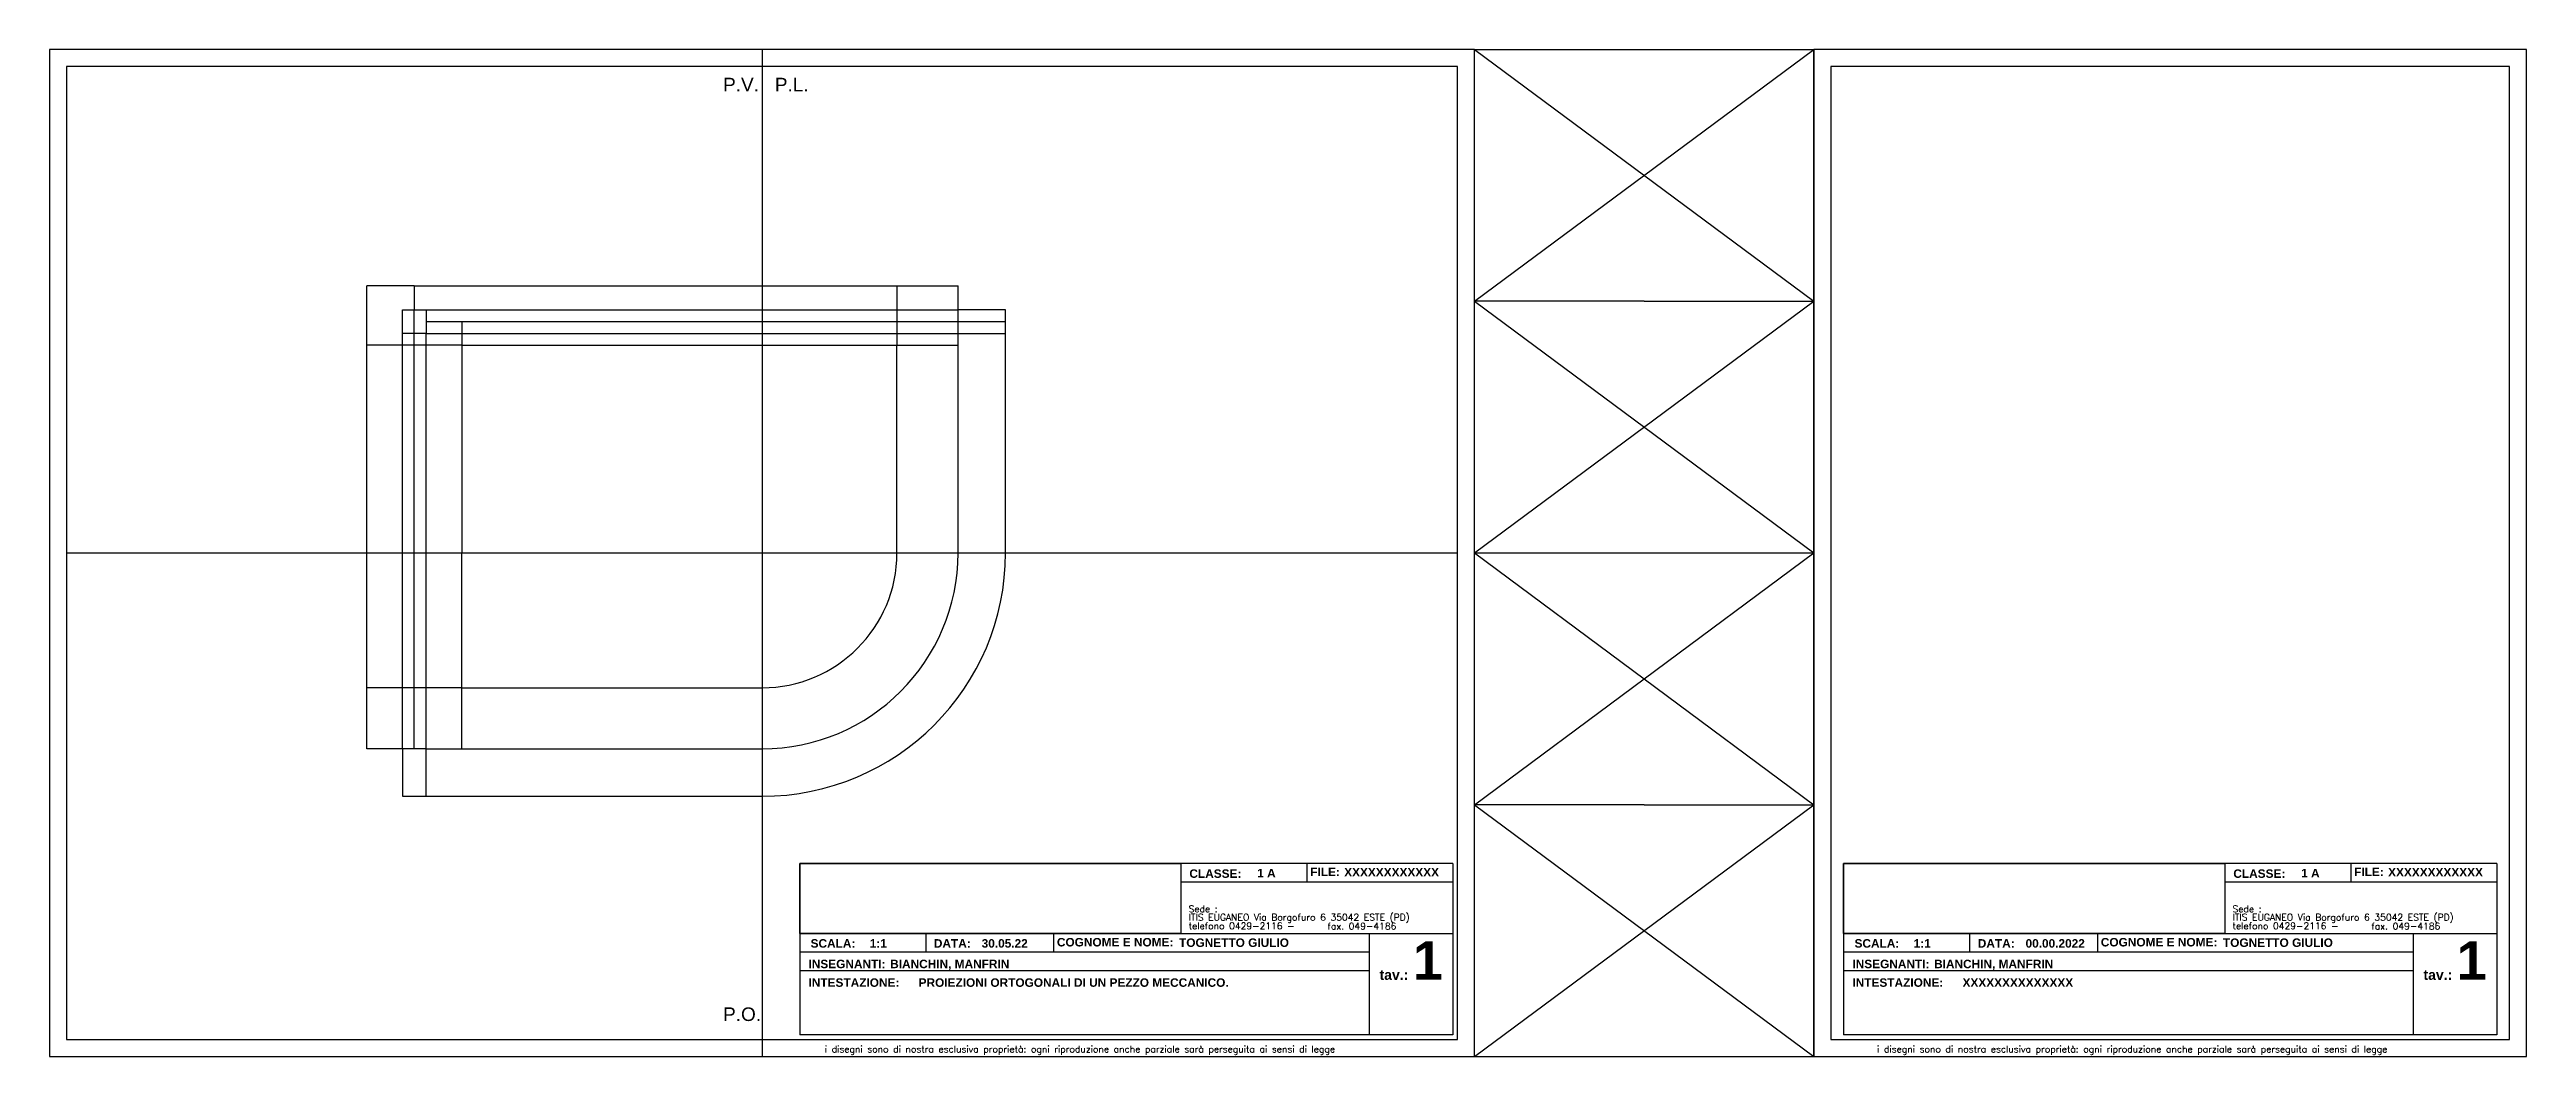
# Model space of a CAD drawing. Extents: x -213 to 517, y -383 to -86.
import ezdxf

# ---------------------------------------------------------------- set-up
doc = ezdxf.new("R2010")
doc.units = 0
doc.layers.get('0').update_dxf_attribs({"color": 255, "linetype": 'CONTINUOUS'})
for name, color, linetype in [('Assi', 2, 'CONTINUOUS'), ('Linea Costruzione', 255, 'CONTINUOUS'), ('testo', 2, 'CONTINUOUS')]:
    doc.layers.add(name, color=color, linetype=linetype)
doc.layers.add('linea proiezione', color=7, linetype='CONTINUOUS', transparency=0.6)
doc.styles.add('QUOTE', font='arial.ttf')
doc.styles.add('ROMANS', font='ROMANS.SHX', dxfattribs={"width": 0.65, "height": 8})
doc.styles.add('SANSSERIFBOLD', font='sasb____.pfb', dxfattribs={"height": 3})
picture_1 = doc.add_image_def('image1.jpg', size_in_pixel=(2000, 368))

msp = doc.modelspace()

# ---------------------------------------------------------------- linework, layer by layer
for p, q in [((-2.64, -85.76), (-2.64, -90.76)), ((207.36, -85.76), (307.36, -85.76)), ((207.36, -85.76), (307.36, -160.01)), ((207.36, -160.01), (307.36, -85.76)), ((307.36, -382.76), (307.36, -85.76)), ((257.36, -160.01), (207.36, -160.01)), ((207.36, -160.01), (307.36, -234.26)), ((207.36, -234.26), (307.36, -160.01)), ((257.36, -160.01), (307.36, -160.01)), ((207.36, -234.26), (307.36, -234.26)), ((207.36, -234.26), (307.36, -308.51)), ((207.36, -308.51), (307.36, -234.26)), ((257.36, -308.51), (207.36, -308.51)), ((207.36, -382.76), (307.36, -308.51)), ((207.36, -308.51), (307.36, -382.76)), ((257.36, -308.51), (307.36, -308.51)), ((8.44, -325.84), (8.44, -376.37)), ((200.95, -325.84), (8.44, -325.84)), ((120.79, -325.84), (120.79, -346.52)), ((157.94, -325.84), (157.94, -331.34)), ((200.95, -325.84), (200.95, -376.37)), ((316.1, -325.84), (316.1, -376.37)), ((508.62, -325.84), (316.1, -325.84)), ((428.45, -325.84), (428.45, -346.52)), ((465.61, -325.84), (465.61, -331.34)), ((508.62, -325.84), (508.62, -376.37)), ((200.95, -331.34), (120.79, -331.34)), ((508.62, -331.34), (428.45, -331.34)), ((8.44, -346.52), (200.95, -346.52)), ((45.6, -346.52), (45.6, -352.01)), ((83.29, -346.52), (83.29, -352.01)), ((176.27, -346.52), (176.27, -376.37)), ((316.1, -346.52), (508.62, -346.52)), ((353.26, -346.52), (353.26, -352.01)), ((390.96, -346.52), (390.96, -352.01)), ((483.94, -346.52), (483.94, -376.37)), ((176.27, -352.01), (8.44, -352.01)), ((176.27, -357.5), (8.44, -357.5)), ((483.94, -352.01), (316.1, -352.01)), ((483.94, -357.5), (316.1, -357.5)), ((-2.64, -377.76), (-2.64, -382.76)), ((200.95, -376.37), (8.44, -376.37)), ((508.62, -376.37), (316.1, -376.37)), ((207.36, -382.76), (307.36, -382.76))]:
    msp.add_line(p, q)
at = {"color": 1}
for p, q in [((200.95, -376.37), (200.95, -376.37)), ((508.62, -376.37), (508.62, -376.37))]:
    msp.add_line(p, q, dxfattribs=at)
for points in [[(-212.64, -382.76), (207.36, -382.76), (207.36, -85.76), (-212.64, -85.76)], [(307.36, -382.76), (517.36, -382.76), (517.36, -85.76), (307.36, -85.76)], [(-207.64, -377.76), (202.36, -377.76), (202.36, -90.76), (-207.64, -90.76)], [(312.36, -377.76), (512.36, -377.76), (512.36, -90.76), (312.36, -90.76)]]:
    msp.add_lwpolyline(points, close=True)
at = {"layer": 'Assi'}
for p, q in [((-2.64, -90.76), (-2.64, -377.76)), ((-207.64, -234.26), (202.36, -234.26))]:
    msp.add_line(p, q, dxfattribs=at)
at = {"layer": 'Linea Costruzione'}
for p, q in [((-105.14, -155.51), (-119.14, -155.51)), ((-119.14, -173.01), (-119.14, -155.51)), ((-105.14, -155.51), (-105.14, -162.51)), ((37.11, -155.51), (55.11, -155.51)), ((37.11, -155.51), (37.11, -173.01)), ((55.11, -162.51), (55.11, -155.51)), ((-108.64, -169.51), (-108.64, -162.51)), ((-108.64, -162.51), (-101.64, -162.51)), ((-101.64, -162.51), (-101.64, -169.51)), ((-101.64, -166.01), (-91.14, -166.01)), ((-91.14, -166.01), (-91.14, -173.01)), ((69.11, -162.51), (55.11, -162.51)), ((55.11, -169.51), (55.11, -162.51)), ((69.11, -169.51), (69.11, -162.51)), ((-91.14, -173.01), (-119.14, -173.01)), ((-101.64, -169.51), (-108.64, -169.51)), ((37.11, -173.01), (55.11, -173.01)), ((55.11, -169.51), (69.11, -169.51)), ((55.11, -173.01), (55.11, -169.51)), ((-119.14, -292.01), (-119.14, -274.01)), ((-91.14, -274.01), (-119.14, -274.01)), ((-105.14, -292.01), (-105.14, -274.01)), ((-91.14, -292.01), (-91.14, -274.01)), ((-108.64, -292.01), (-119.14, -292.01)), ((-105.14, -292.01), (-108.64, -292.01)), ((-108.64, -292.01), (-108.64, -306.01)), ((-101.64, -292.01), (-105.14, -292.01)), ((-101.64, -306.01), (-101.64, -292.01)), ((-101.64, -292.01), (-91.14, -292.01)), ((-108.64, -306.01), (-101.64, -306.01))]:
    msp.add_line(p, q, dxfattribs=at)
at = {"layer": 'linea proiezione'}
for p, q in [((-105.14, -155.51), (-2.64, -155.51)), ((-2.64, -155.51), (37.11, -155.51)), ((-105.14, -173.01), (-105.14, -162.51)), ((-101.64, -162.51), (-2.64, -162.51)), ((-91.14, -166.01), (-2.64, -166.01)), ((-2.64, -162.51), (55.11, -162.51)), ((-2.64, -166.01), (69.11, -166.01)), ((-119.14, -234.26), (-119.14, -173.01)), ((-108.64, -292.01), (-108.64, -169.51)), ((-105.14, -234.26), (-105.14, -173.01)), ((-101.64, -292.01), (-101.64, -169.51)), ((-101.64, -169.51), (-2.64, -169.51)), ((-91.14, -173.01), (-91.14, -234.26)), ((-91.14, -173.01), (-2.64, -173.01)), ((-2.64, -169.51), (55.11, -169.51)), ((-2.64, -173.01), (37.11, -173.01)), ((37.11, -234.26), (37.11, -173.01)), ((55.11, -234.26), (55.11, -173.01)), ((69.11, -234.26), (69.11, -169.51)), ((-119.14, -274.01), (-119.14, -234.26)), ((-105.14, -274.01), (-105.14, -234.26)), ((-91.14, -274.01), (-91.14, -234.26)), ((-91.14, -274.01), (-2.64, -274.01)), ((-91.14, -292.01), (-2.64, -292.01)), ((-101.64, -306.01), (-2.64, -306.01))]:
    msp.add_line(p, q, dxfattribs=at)
for radius in [39.75, 57.75, 71.75]:
    msp.add_arc((-2.64, -234.26), radius, 270, 0, dxfattribs=at)

# ---------------------------------------------------------------- texts
at = {"layer": 'testo'}
for s, height, style, p in [('CLASSE:', 2.5, 'SANSSERIFBOLD', (123.3, -330.07)), ('1 A', 2.5, 'SANSSERIFBOLD', (143.29, -329.92)), ('FILE:', 2.5, 'SANSSERIFBOLD', (158.92, -329.57)), ('XXXXXXXXXXXX', 2.5, 'SANSSERIFBOLD', (168.92, -329.65)), ('CLASSE:', 2.5, 'SANSSERIFBOLD', (430.97, -330.07)), ('1 A ', 2.5, 'SANSSERIFBOLD', (450.96, -329.92)), ('FILE:', 2.5, 'SANSSERIFBOLD', (466.58, -329.57)), ('XXXXXXXXXXXX', 2.5, 'SANSSERIFBOLD', (476.59, -329.65)), ('Sede : ', 1.974, 'ROMANS', (123.08, -340.23)), ('ITIS EUGANEO Via Borgofuro 6 35042 ESTE (PD)', 1.9745, 'ROMANS', (123.08, -342.69)), ('Sede : ', 1.974, 'ROMANS', (430.74, -340.23)), ('ITIS EUGANEO Via Borgofuro 6 35042 ESTE (PD)', 1.9745, 'ROMANS', (430.74, -342.69)), ('SCALA:', 2.5, 'SANSSERIFBOLD', (11.66, -350.65)), ('1:1', 2.5, 'SANSSERIFBOLD', (29.09, -350.65)), ('DATA:', 2.5, 'SANSSERIFBOLD', (47.99, -350.65)), ('30.05.22', 2.5, 'SANSSERIFBOLD', (62.07, -350.65)), ('COGNOME E NOME:', 2.5, 'SANSSERIFBOLD', (84.25, -350.3)), ('TOGNETTO GIULIO', 2.5, 'SANSSERIFBOLD', (120.25, -350.44)), ('telefono 0429-2116 -  ', 1.9745, 'ROMANS', (123.08, -345.23)), ('fax. 049-4186', 1.9745, 'ROMANS', (163.99, -345.31)), ('1', 11.37, 'SANSSERIFBOLD', (189.15, -360.13)), ('SCALA:', 2.5, 'SANSSERIFBOLD', (319.33, -350.65)), ('1:1', 2.5, 'SANSSERIFBOLD', (336.76, -350.65)), ('DATA:', 2.5, 'SANSSERIFBOLD', (355.66, -350.65)), ('00.00.2022', 2.5, 'SANSSERIFBOLD', (369.73, -350.65)), ('COGNOME E NOME:', 2.5, 'SANSSERIFBOLD', (391.92, -350.3)), ('TOGNETTO GIULIO', 2.5, 'SANSSERIFBOLD', (427.91, -350.44)), ('telefono 0429-2116 -  ', 1.9745, 'ROMANS', (430.74, -345.23)), ('fax. 049-4186', 1.9745, 'ROMANS', (471.66, -345.31)), ('1', 11.37, 'SANSSERIFBOLD', (496.82, -360.13)), ('INSEGNANTI: ', 2.5, 'SANSSERIFBOLD', (11.05, -356.72)), ('BIANCHIN, MANFRIN', 2.5, 'SANSSERIFBOLD', (35.12, -356.72)), ('tav.:', 2.962, 'SANSSERIFBOLD', (179.33, -360.15)), ('INSEGNANTI: ', 2.5, 'SANSSERIFBOLD', (318.71, -356.72)), ('BIANCHIN, MANFRIN', 2.5, 'SANSSERIFBOLD', (342.78, -356.72)), ('tav.:', 2.962, 'SANSSERIFBOLD', (486.99, -360.15)), ('INTESTAZIONE: ', 2.5, 'SANSSERIFBOLD', (11.05, -362.21)), ('PROIEZIONI ORTOGONALI DI UN PEZZO MECCANICO.', 2.5, 'SANSSERIFBOLD', (43.5, -362.21)), ('INTESTAZIONE: ', 2.5, 'SANSSERIFBOLD', (318.71, -362.21)), ('XXXXXXXXXXXXXX', 2.5, 'SANSSERIFBOLD', (351.16, -362.21)), ('i disegni sono di nostra esclusiva proprietà: ogni riproduzione anche parziale sarà perseguita ai sensi di legge', 1.9745, 'ROMANS', (15.85, -381.58)), ('i disegni sono di nostra esclusiva proprietà: ogni riproduzione anche parziale sarà perseguita ai sensi di legge', 1.9745, 'ROMANS', (325.99, -381.58))]:
    msp.add_text(s, height=height, dxfattribs=dict(at, style=style)).set_placement(p)
at = {"layer": 'testo', "char_height": 4, "attachment_point": 1, "style": 'QUOTE'}
for s, insert in [('P.V.', (-14.12, -94.11)), ('P.L.', (1.13, -94.11)), ('P.O.', (-14.12, -368.29))]:
    msp.add_mtext_dynamic_manual_height_columns(s, width=52.4837, gutter_width=12.5, heights=[0], dxfattribs=dict(at, insert=insert))

# ---------------------------------------------------------------- pictures from other files: only their frames are drawn
image = msp.add_image(picture_1, insert=(8.44, -346.52), size_in_units=(112.35, 20.67))
image.dxf.flags = 7
image = msp.add_image(picture_1, insert=(316.1, -346.52), size_in_units=(112.35, 20.67))
image.dxf.flags = 7

doc.saveas('drawing.dxf')
